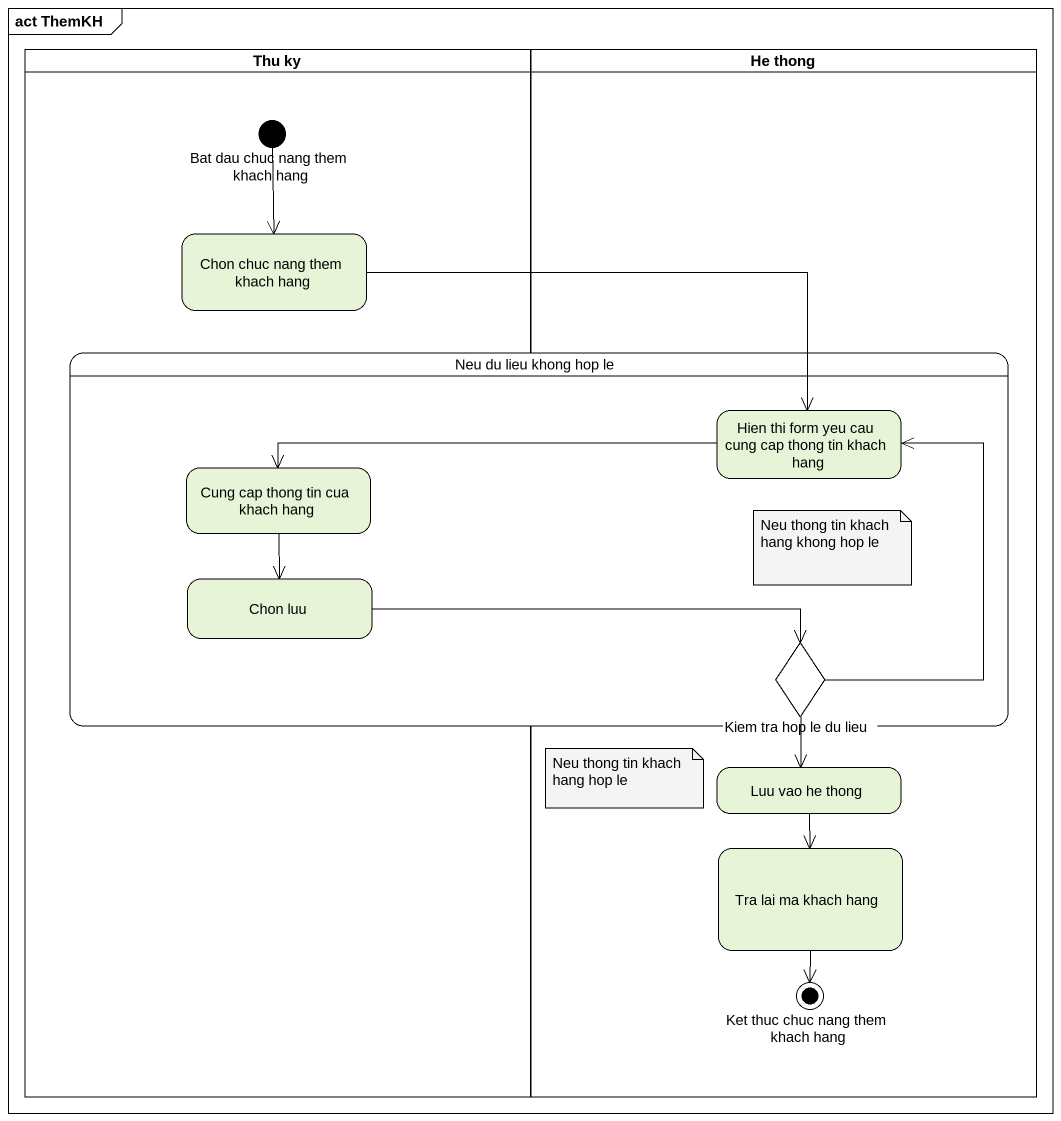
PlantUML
@startuml
mainframe act ThemKH
hide empty description
state "Thu ky" as Thu_ky <<partition>> {
  state "Bat dau chuc nang them khach hang" as Bat_dau_chuc_nang_them <<start>>
  state "Chon chuc nang them khach hang" as Chon_chuc_nang_them_khach
}
state "He thong" as He_thong <<partition>> {
  state "Luu vao he thong" as Luu_vao_he_thong
  state "Tra lai ma khach hang" as Tra_lai_ma_khach_hang
  state "Ket thuc chuc nang them khach hang" as Ket_thuc_chuc_nang_them <<end>>
}
state "Neu du lieu khong hop le" as Neu_du_lieu_khong_hop_le {
  state "Hien thi form yeu cau cung cap thong tin khach hang" as Hien_thi_form_yeu_cau_cung
  state "Cung cap thong tin cua khach hang" as Cung_cap_thong_tin_cua
  state "Chon luu" as Chon_luu
  state "Kiem tra hop le du lieu" as Kiem_tra_hop_le_du_lieu <<choice>>
}
Bat_dau_chuc_nang_them --> Chon_chuc_nang_them_khach
Chon_chuc_nang_them_khach -right-> Hien_thi_form_yeu_cau_cung
Hien_thi_form_yeu_cau_cung -left-> Cung_cap_thong_tin_cua
Cung_cap_thong_tin_cua --> Chon_luu
Chon_luu -right-> Kiem_tra_hop_le_du_lieu
Kiem_tra_hop_le_du_lieu -up-> Hien_thi_form_yeu_cau_cung
Kiem_tra_hop_le_du_lieu --> Luu_vao_he_thong
Luu_vao_he_thong --> Tra_lai_ma_khach_hang
Tra_lai_ma_khach_hang --> Ket_thuc_chuc_nang_them
note as N1
  Neu thong tin khach hang khong hop le
end note
note as N2
  Neu thong tin khach hang hop le
end note
@enduml
